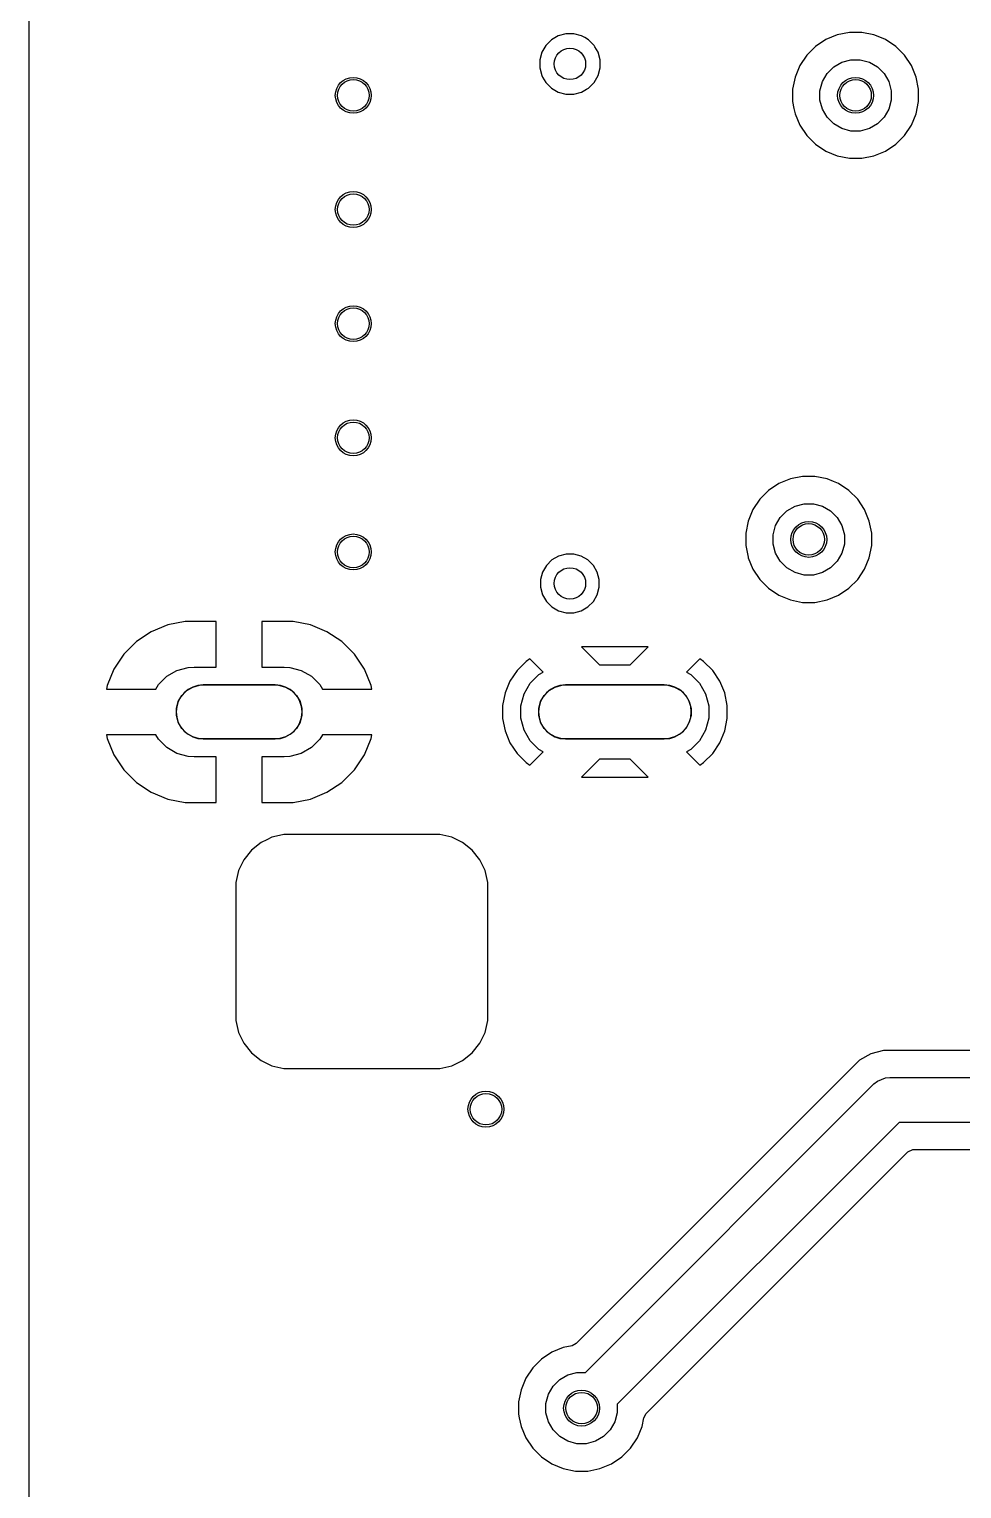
# Model space of a CAD drawing. Extents: x 4.82 to 6.81, y -4.86 to -2.87.
# Drawn here: x 4.823 to 5.231, y -3.975 to -3.336 of the extents above; entities that cross this region are included whole.
import ezdxf

# ---------------------------------------------------------------- set-up
doc = ezdxf.new("R2010")
doc.units = 0
doc.header["$MEASUREMENT"] = 0
doc.layers.add('BLACK', color=7, linetype='CONTINUOUS')

msp = doc.modelspace()

# ---------------------------------------------------------------- linework, layer by layer
at = {"layer": 'BLACK', "linetype": 'CONTINUOUS'}
for p, q in [((4.82295, -3.3494), (4.82295, -3.28484)), ((5.18219, -3.33734), (5.17686, -3.3384)), ((5.18762, -3.33734), (5.18219, -3.33734)), ((5.18219, -3.33734), (5.18219, -3.33734)), ((5.19295, -3.3384), (5.18762, -3.33734)), ((5.18762, -3.33734), (5.18762, -3.33734)), ((5.04921, -3.34303), (5.04747, -3.34604)), ((5.05167, -3.34057), (5.04921, -3.34303)), ((5.05469, -3.33883), (5.05167, -3.34057)), ((5.05804, -3.33793), (5.05469, -3.33883)), ((5.05469, -3.33883), (5.05469, -3.33883)), ((5.06152, -3.33793), (5.05804, -3.33793)), ((5.06488, -3.33883), (5.06152, -3.33793)), ((5.06625, -3.33962), (5.06488, -3.33883)), ((5.06488, -3.33883), (5.06488, -3.33883)), ((5.06488, -3.33883), (5.06488, -3.33883)), ((5.06789, -3.34057), (5.06625, -3.33962)), ((5.07035, -3.34303), (5.06789, -3.34057)), ((5.06789, -3.34057), (5.06789, -3.34057)), ((5.06789, -3.34057), (5.06789, -3.34057)), ((5.07072, -3.34367), (5.07035, -3.34303)), ((5.07035, -3.34303), (5.07035, -3.34303)), ((5.07035, -3.34303), (5.07035, -3.34303)), ((5.07209, -3.34604), (5.07072, -3.34367)), ((5.16732, -3.3435), (5.16348, -3.34734)), ((5.17184, -3.34048), (5.16732, -3.3435)), ((5.17686, -3.3384), (5.17184, -3.34048)), ((5.17184, -3.34048), (5.17184, -3.34048)), ((5.17686, -3.3384), (5.17686, -3.3384)), ((5.19399, -3.33883), (5.19295, -3.3384)), ((5.19295, -3.3384), (5.19295, -3.3384)), ((5.19295, -3.3384), (5.19295, -3.3384)), ((5.19796, -3.34048), (5.19399, -3.33883)), ((5.20248, -3.3435), (5.19796, -3.34048)), ((5.19796, -3.34048), (5.19796, -3.34048)), ((5.19796, -3.34048), (5.19796, -3.34048)), ((5.20632, -3.34734), (5.20248, -3.3435)), ((4.82295, -3.55669), (4.82295, -3.3494)), ((5.04747, -3.34604), (5.04657, -3.3494)), ((5.04657, -3.3494), (5.04657, -3.35288)), ((5.04747, -3.34604), (5.04747, -3.34604)), ((5.07299, -3.3494), (5.07209, -3.34604)), ((5.07299, -3.35288), (5.07299, -3.3494)), ((5.16348, -3.34734), (5.16046, -3.35186)), ((5.17888, -3.35037), (5.18285, -3.34931)), ((5.18285, -3.34931), (5.18696, -3.34931)), ((5.18696, -3.34931), (5.19093, -3.35037)), ((5.20934, -3.35186), (5.20632, -3.34734)), ((5.04657, -3.35288), (5.04747, -3.35624)), ((5.04747, -3.35624), (5.04747, -3.35624)), ((5.04747, -3.35624), (5.04747, -3.35624)), ((5.04747, -3.35624), (5.04784, -3.35688)), ((5.07035, -3.35925), (5.07209, -3.35624)), ((5.07209, -3.35624), (5.07299, -3.35288)), ((5.16046, -3.35186), (5.15838, -3.35688)), ((5.16046, -3.35186), (5.16046, -3.35186)), ((5.17035, -3.35889), (5.17241, -3.35533)), ((5.17241, -3.35533), (5.17531, -3.35243)), ((5.17531, -3.35243), (5.17888, -3.35037)), ((5.19093, -3.35037), (5.19449, -3.35243)), ((5.19449, -3.35243), (5.1974, -3.35533)), ((5.1974, -3.35533), (5.19945, -3.35889)), ((5.21142, -3.35688), (5.20934, -3.35186)), ((5.04784, -3.35688), (5.04921, -3.35925)), ((5.04921, -3.35925), (5.04921, -3.35925)), ((5.04921, -3.35925), (5.04921, -3.35925)), ((5.04921, -3.35925), (5.05167, -3.36171)), ((5.05167, -3.36171), (5.05469, -3.36345)), ((5.06488, -3.36345), (5.06704, -3.3622)), ((5.06704, -3.3622), (5.06789, -3.36171)), ((5.06789, -3.36171), (5.07035, -3.35925)), ((5.15838, -3.35688), (5.15732, -3.3622)), ((5.15732, -3.3622), (5.15732, -3.36764)), ((5.15838, -3.35688), (5.15838, -3.35688)), ((5.16929, -3.36287), (5.17035, -3.35889)), ((5.16929, -3.36698), (5.16929, -3.36287)), ((5.19945, -3.35889), (5.20051, -3.36287)), ((5.20051, -3.36287), (5.20051, -3.36698)), ((5.21248, -3.3622), (5.21142, -3.35688)), ((5.21248, -3.36764), (5.21248, -3.3622)), ((5.05469, -3.36345), (5.05804, -3.36435)), ((5.05804, -3.36435), (5.06152, -3.36435)), ((5.06152, -3.36435), (5.06488, -3.36345)), ((5.15732, -3.36764), (5.15792, -3.37066)), ((5.17035, -3.37095), (5.16929, -3.36698)), ((5.20051, -3.36698), (5.19945, -3.37095)), ((5.21142, -3.37297), (5.21248, -3.36764)), ((5.15792, -3.37066), (5.15838, -3.37297)), ((5.15838, -3.37297), (5.16046, -3.37798)), ((5.17241, -3.37451), (5.17035, -3.37095)), ((5.17531, -3.37742), (5.17241, -3.37451)), ((5.1974, -3.37451), (5.19449, -3.37742)), ((5.19945, -3.37095), (5.1974, -3.37451)), ((5.20934, -3.37798), (5.21142, -3.37297)), ((5.16046, -3.37798), (5.16348, -3.3825)), ((5.17888, -3.37947), (5.17531, -3.37742)), ((5.18285, -3.38053), (5.17888, -3.37947)), ((5.18696, -3.38053), (5.18285, -3.38053)), ((5.19093, -3.37947), (5.18696, -3.38053)), ((5.19449, -3.37742), (5.19093, -3.37947)), ((5.20632, -3.3825), (5.20934, -3.37798)), ((5.16348, -3.3825), (5.16732, -3.38634)), ((5.16732, -3.38634), (5.17184, -3.38936)), ((5.19796, -3.38936), (5.20248, -3.38634)), ((5.20248, -3.38634), (5.20632, -3.3825)), ((5.17184, -3.38936), (5.17686, -3.39144)), ((5.17686, -3.39144), (5.18219, -3.3925)), ((5.18219, -3.3925), (5.18219, -3.3925)), ((5.18219, -3.3925), (5.18762, -3.3925)), ((5.18762, -3.3925), (5.19295, -3.39144)), ((5.18762, -3.3925), (5.18762, -3.3925)), ((5.19295, -3.39144), (5.19796, -3.38936)), ((5.15133, -3.53497), (5.14681, -3.53799)), ((5.15635, -3.53289), (5.15133, -3.53497)), ((5.15133, -3.53497), (5.15133, -3.53497)), ((5.16167, -3.53183), (5.15635, -3.53289)), ((5.15635, -3.53289), (5.15635, -3.53289)), ((5.16711, -3.53183), (5.16167, -3.53183)), ((5.16167, -3.53183), (5.16167, -3.53183)), ((5.17243, -3.53289), (5.16711, -3.53183)), ((5.16711, -3.53183), (5.16711, -3.53183)), ((5.17518, -3.53403), (5.17243, -3.53289)), ((5.17243, -3.53289), (5.17243, -3.53289)), ((5.17243, -3.53289), (5.17243, -3.53289)), ((5.17745, -3.53497), (5.17518, -3.53403)), ((5.18197, -3.53799), (5.17745, -3.53497)), ((5.17745, -3.53497), (5.17745, -3.53497)), ((5.17745, -3.53497), (5.17745, -3.53497)), ((5.14297, -3.54183), (5.13995, -3.54635)), ((5.14681, -3.53799), (5.14297, -3.54183)), ((5.18581, -3.54183), (5.18197, -3.53799)), ((5.18883, -3.54635), (5.18581, -3.54183)), ((5.13995, -3.54635), (5.13787, -3.55137)), ((5.13995, -3.54635), (5.13995, -3.54635)), ((5.1519, -3.54982), (5.1548, -3.54692)), ((5.1548, -3.54692), (5.15836, -3.54486)), ((5.15836, -3.54486), (5.16233, -3.5438)), ((5.16233, -3.5438), (5.16645, -3.5438)), ((5.16645, -3.5438), (5.17042, -3.54486)), ((5.17042, -3.54486), (5.17398, -3.54692)), ((5.17398, -3.54692), (5.17688, -3.54982)), ((5.19091, -3.55137), (5.18883, -3.54635)), ((5.13787, -3.55137), (5.13681, -3.55669)), ((5.14878, -3.55735), (5.14984, -3.55338)), ((5.14984, -3.55338), (5.1519, -3.54982)), ((5.17688, -3.54982), (5.17894, -3.55338)), ((5.17894, -3.55338), (5.18, -3.55735)), ((5.19197, -3.55669), (5.19091, -3.55137)), ((4.82295, -3.57701), (4.82295, -3.55669)), ((5.13681, -3.55669), (5.13681, -3.56213)), ((5.14878, -3.56146), (5.14878, -3.55735)), ((5.18, -3.55735), (5.18, -3.56146)), ((5.19197, -3.5572), (5.19197, -3.55669)), ((5.19197, -3.56213), (5.19197, -3.5572)), ((5.05482, -3.56672), (5.05189, -3.56841)), ((5.05809, -3.56585), (5.05482, -3.56672)), ((5.05482, -3.56672), (5.05482, -3.56672)), ((5.06148, -3.56585), (5.05809, -3.56585)), ((5.05809, -3.56585), (5.05809, -3.56585)), ((5.05809, -3.56585), (5.05809, -3.56585)), ((5.06474, -3.56672), (5.06148, -3.56585)), ((5.06148, -3.56585), (5.06148, -3.56585)), ((5.06148, -3.56585), (5.06148, -3.56585)), ((5.06475, -3.56672), (5.06474, -3.56672)), ((5.06768, -3.56841), (5.06475, -3.56672)), ((5.13681, -3.56213), (5.13782, -3.56721)), ((5.13782, -3.56721), (5.13787, -3.56745)), ((5.13787, -3.56745), (5.13995, -3.57247)), ((5.14984, -3.56544), (5.14878, -3.56146)), ((5.1519, -3.569), (5.14984, -3.56544)), ((5.17894, -3.56544), (5.17688, -3.569)), ((5.18, -3.56146), (5.17894, -3.56544)), ((5.18883, -3.57247), (5.19091, -3.56745)), ((5.19091, -3.56745), (5.19197, -3.56213)), ((5.04781, -3.57374), (5.04693, -3.57701)), ((5.0495, -3.57081), (5.04781, -3.57374)), ((5.04781, -3.57374), (5.04781, -3.57374)), ((5.05189, -3.56841), (5.0495, -3.57081)), ((5.07007, -3.57081), (5.06768, -3.56841)), ((5.06768, -3.56841), (5.06768, -3.56841)), ((5.06768, -3.56841), (5.06768, -3.56841)), ((5.07176, -3.57374), (5.07007, -3.57081)), ((5.07264, -3.57701), (5.07176, -3.57374)), ((5.13995, -3.57247), (5.14297, -3.57699)), ((5.1548, -3.5719), (5.1519, -3.569)), ((5.15836, -3.57396), (5.1548, -3.5719)), ((5.17398, -3.5719), (5.17042, -3.57396)), ((5.17688, -3.569), (5.17398, -3.5719)), ((5.18581, -3.57699), (5.18883, -3.57247)), ((4.82295, -3.625), (4.82295, -3.57701)), ((5.04693, -3.57701), (5.04693, -3.57701)), ((5.04693, -3.57701), (5.04693, -3.58039)), ((5.07264, -3.58039), (5.07264, -3.57701)), ((5.14297, -3.57699), (5.14681, -3.58083)), ((5.16233, -3.57502), (5.15836, -3.57396)), ((5.16645, -3.57502), (5.16233, -3.57502)), ((5.17042, -3.57396), (5.16645, -3.57502)), ((5.18197, -3.58083), (5.18581, -3.57699)), ((5.04693, -3.58039), (5.04693, -3.58039)), ((5.04693, -3.58039), (5.04781, -3.58366)), ((5.04781, -3.58366), (5.04781, -3.58366)), ((5.04781, -3.58366), (5.0495, -3.58659)), ((5.0495, -3.58659), (5.0495, -3.58659)), ((5.0495, -3.58659), (5.0495, -3.58659)), ((5.0495, -3.58659), (5.05189, -3.58899)), ((5.06768, -3.58899), (5.07007, -3.58659)), ((5.07007, -3.58659), (5.07176, -3.58366)), ((5.07176, -3.58366), (5.07264, -3.58039)), ((5.14681, -3.58083), (5.15133, -3.58385)), ((5.15133, -3.58385), (5.15635, -3.58593)), ((5.15635, -3.58593), (5.16167, -3.58699)), ((5.16711, -3.58699), (5.17243, -3.58593)), ((5.17243, -3.58593), (5.17745, -3.58385)), ((5.17745, -3.58385), (5.18197, -3.58083)), ((5.05189, -3.58899), (5.05482, -3.59068)), ((5.05482, -3.59068), (5.05809, -3.59156)), ((5.05809, -3.59156), (5.05809, -3.59156)), ((5.05809, -3.59156), (5.06148, -3.59156)), ((5.06148, -3.59156), (5.06475, -3.59068)), ((5.06148, -3.59156), (5.06148, -3.59156)), ((5.06475, -3.59068), (5.06768, -3.58899)), ((5.16167, -3.58699), (5.16167, -3.58699)), ((5.16167, -3.58699), (5.16711, -3.58699)), ((5.16711, -3.58699), (5.16711, -3.58699)), ((4.88364, -3.59684), (4.87642, -3.59983)), ((4.89131, -3.59531), (4.88364, -3.59684)), ((4.88364, -3.59684), (4.88364, -3.59684)), ((4.9049, -3.59531), (4.89131, -3.59531)), ((4.9049, -3.61531), (4.9049, -3.59531)), ((4.9049, -3.59531), (4.9049, -3.59531)), ((4.9249, -3.59531), (4.9249, -3.61531)), ((4.9385, -3.59531), (4.9249, -3.59531)), ((4.9249, -3.59531), (4.9249, -3.59531)), ((4.94616, -3.59684), (4.9385, -3.59531)), ((4.95338, -3.59983), (4.94616, -3.59684)), ((4.94616, -3.59684), (4.94616, -3.59684)), ((4.86992, -3.60417), (4.86439, -3.6097)), ((4.87642, -3.59983), (4.86992, -3.60417)), ((4.87642, -3.59983), (4.87642, -3.59983)), ((4.95988, -3.60417), (4.95338, -3.59983)), ((4.95338, -3.59983), (4.95338, -3.59983)), ((4.96217, -3.60646), (4.95988, -3.60417)), ((4.86439, -3.6097), (4.86005, -3.6162)), ((4.96541, -3.6097), (4.96217, -3.60646)), ((4.96976, -3.6162), (4.96541, -3.6097)), ((5.04227, -3.61172), (5.0406, -3.61283)), ((5.04808, -3.61753), (5.04227, -3.61172)), ((5.09409, -3.60646), (5.06484, -3.60646)), ((5.06484, -3.60646), (5.07272, -3.61433)), ((5.08622, -3.61433), (5.09409, -3.60646)), ((5.11667, -3.61172), (5.11086, -3.61753)), ((5.11833, -3.61283), (5.11667, -3.61172)), ((4.86005, -3.6162), (4.85706, -3.62342)), ((4.86005, -3.6162), (4.86005, -3.6162)), ((4.88323, -3.61938), (4.88768, -3.61681)), ((4.88768, -3.61681), (4.89265, -3.61548)), ((4.89265, -3.61548), (4.89522, -3.61531)), ((4.89522, -3.61531), (4.9049, -3.61531)), ((4.9249, -3.61531), (4.93459, -3.61531)), ((4.93459, -3.61531), (4.93716, -3.61548)), ((4.93716, -3.61548), (4.94212, -3.61681)), ((4.94212, -3.61681), (4.94657, -3.61938)), ((4.97275, -3.62342), (4.96976, -3.6162)), ((4.96976, -3.6162), (4.96976, -3.6162)), ((5.03663, -3.6168), (5.0335, -3.62148)), ((5.0406, -3.61283), (5.03663, -3.6168)), ((5.0424, -3.62242), (5.04622, -3.6186)), ((5.04622, -3.6186), (5.04808, -3.61753)), ((5.07272, -3.61433), (5.08622, -3.61433)), ((5.11086, -3.61753), (5.11272, -3.6186)), ((5.11272, -3.6186), (5.11654, -3.62242)), ((5.12231, -3.6168), (5.11833, -3.61283)), ((5.12543, -3.62148), (5.12231, -3.6168)), ((4.82295, -3.7097), (4.82295, -3.625)), ((4.85706, -3.62342), (4.85674, -3.625)), ((4.85674, -3.625), (4.87845, -3.625)), ((4.85706, -3.62342), (4.85706, -3.62342)), ((4.87845, -3.625), (4.8796, -3.62302)), ((4.8796, -3.62302), (4.88323, -3.61938)), ((4.89196, -3.62563), (4.89463, -3.62409)), ((4.89463, -3.62409), (4.89761, -3.62329)), ((4.89761, -3.62329), (4.89915, -3.62319)), ((4.89915, -3.62319), (4.93065, -3.62319)), ((4.93065, -3.62319), (4.93219, -3.62329)), ((4.93219, -3.62329), (4.93517, -3.62409)), ((4.93517, -3.62409), (4.93784, -3.62563)), ((4.94657, -3.61938), (4.9502, -3.62302)), ((4.9502, -3.62302), (4.95135, -3.625)), ((4.95135, -3.625), (4.97306, -3.625)), ((4.97306, -3.625), (4.97275, -3.62342)), ((4.97275, -3.62342), (4.97275, -3.62342)), ((5.0335, -3.62148), (5.03135, -3.62667)), ((5.0335, -3.62148), (5.0335, -3.62148)), ((5.0397, -3.62709), (5.0424, -3.62242)), ((5.05062, -3.62563), (5.0533, -3.62409)), ((5.0533, -3.62409), (5.05627, -3.62329)), ((5.05627, -3.62329), (5.05781, -3.62319)), ((5.05781, -3.62319), (5.10112, -3.62319)), ((5.10112, -3.62319), (5.10266, -3.62329)), ((5.10266, -3.62329), (5.10564, -3.62409)), ((5.10564, -3.62409), (5.10831, -3.62563)), ((5.11654, -3.62242), (5.11923, -3.62709)), ((5.12758, -3.62667), (5.12543, -3.62148)), ((5.12543, -3.62148), (5.12543, -3.62148)), ((4.88744, -3.63346), (4.88824, -3.63048)), ((4.88824, -3.63048), (4.88978, -3.62781)), ((4.88978, -3.62781), (4.89196, -3.62563)), ((4.93784, -3.62563), (4.94002, -3.62781)), ((4.94002, -3.62781), (4.94156, -3.63048)), ((4.94156, -3.63048), (4.94236, -3.63346)), ((5.03135, -3.62667), (5.03026, -3.63219)), ((5.03135, -3.62667), (5.03135, -3.62667)), ((5.03831, -3.6323), (5.0397, -3.62709)), ((5.0461, -3.63346), (5.0469, -3.63048)), ((5.0469, -3.63048), (5.04844, -3.62781)), ((5.04844, -3.62781), (5.05062, -3.62563)), ((5.10831, -3.62563), (5.11049, -3.62781)), ((5.11049, -3.62781), (5.11203, -3.63048)), ((5.11203, -3.63048), (5.11283, -3.63346)), ((5.11923, -3.62709), (5.12063, -3.6323)), ((5.12868, -3.63219), (5.12758, -3.62667)), ((5.12758, -3.62667), (5.12758, -3.62667)), ((4.88744, -3.63654), (4.88744, -3.63346)), ((4.88824, -3.63952), (4.88744, -3.63654)), ((4.94236, -3.63654), (4.94156, -3.63952)), ((4.94236, -3.63346), (4.94236, -3.63654)), ((5.03026, -3.63219), (5.03026, -3.63781)), ((5.03026, -3.63781), (5.03135, -3.64333)), ((5.03831, -3.6377), (5.03831, -3.6323)), ((5.0397, -3.64291), (5.03831, -3.6377)), ((5.0461, -3.63654), (5.0461, -3.63346)), ((5.0469, -3.63952), (5.0461, -3.63654)), ((5.11283, -3.63654), (5.11203, -3.63952)), ((5.11283, -3.63346), (5.11283, -3.63654)), ((5.12063, -3.6377), (5.11923, -3.64291)), ((5.12063, -3.6323), (5.12063, -3.6377)), ((5.12758, -3.64333), (5.12868, -3.63781)), ((5.12868, -3.63781), (5.12868, -3.63219)), ((5.12868, -3.63219), (5.12868, -3.63219)), ((5.12868, -3.63781), (5.12868, -3.63781)), ((4.88978, -3.64219), (4.88824, -3.63952)), ((4.89196, -3.64437), (4.88978, -3.64219)), ((4.94002, -3.64219), (4.93784, -3.64437)), ((4.94156, -3.63952), (4.94002, -3.64219)), ((5.03135, -3.64333), (5.03135, -3.64333)), ((5.03135, -3.64333), (5.0335, -3.64852)), ((5.0424, -3.64758), (5.0397, -3.64291)), ((5.04844, -3.64219), (5.0469, -3.63952)), ((5.05062, -3.64437), (5.04844, -3.64219)), ((5.11049, -3.64219), (5.10831, -3.64437)), ((5.11203, -3.63952), (5.11049, -3.64219)), ((5.11923, -3.64291), (5.11654, -3.64758)), ((5.12543, -3.64852), (5.12758, -3.64333)), ((5.12758, -3.64333), (5.12758, -3.64333)), ((4.85674, -3.645), (4.85706, -3.64658)), ((4.87845, -3.645), (4.85674, -3.645)), ((4.85706, -3.64658), (4.85706, -3.64658)), ((4.85706, -3.64658), (4.86005, -3.6538)), ((4.8796, -3.64698), (4.87845, -3.645)), ((4.88323, -3.65062), (4.8796, -3.64698)), ((4.88768, -3.65319), (4.88323, -3.65062)), ((4.89463, -3.64591), (4.89196, -3.64437)), ((4.89761, -3.64671), (4.89463, -3.64591)), ((4.89915, -3.64681), (4.89761, -3.64671)), ((4.93065, -3.64681), (4.89915, -3.64681)), ((4.93219, -3.64671), (4.93065, -3.64681)), ((4.93517, -3.64591), (4.93219, -3.64671)), ((4.93784, -3.64437), (4.93517, -3.64591)), ((4.94657, -3.65062), (4.94212, -3.65319)), ((4.9502, -3.64698), (4.94657, -3.65062)), ((4.95135, -3.645), (4.9502, -3.64698)), ((4.97306, -3.645), (4.95135, -3.645)), ((4.96976, -3.6538), (4.97275, -3.64658)), ((4.97275, -3.64658), (4.97306, -3.645)), ((4.97275, -3.64658), (4.97275, -3.64658)), ((5.0335, -3.64852), (5.0335, -3.64852)), ((5.0335, -3.64852), (5.03663, -3.6532)), ((5.04622, -3.6514), (5.0424, -3.64758)), ((5.0533, -3.64591), (5.05062, -3.64437)), ((5.05627, -3.64671), (5.0533, -3.64591)), ((5.05781, -3.64681), (5.05627, -3.64671)), ((5.10112, -3.64681), (5.05781, -3.64681)), ((5.10266, -3.64671), (5.10112, -3.64681)), ((5.10564, -3.64591), (5.10266, -3.64671)), ((5.10831, -3.64437), (5.10564, -3.64591)), ((5.11654, -3.64758), (5.11272, -3.6514)), ((5.12231, -3.6532), (5.12543, -3.64852)), ((5.12543, -3.64852), (5.12543, -3.64852)), ((4.86005, -3.6538), (4.86005, -3.6538)), ((4.86005, -3.6538), (4.86439, -3.6603)), ((4.89265, -3.65452), (4.88768, -3.65319)), ((4.89522, -3.65469), (4.89265, -3.65452)), ((4.9049, -3.65469), (4.89522, -3.65469)), ((4.9049, -3.67469), (4.9049, -3.65469)), ((4.93459, -3.65469), (4.9249, -3.65469)), ((4.9249, -3.65469), (4.9249, -3.67469)), ((4.93716, -3.65452), (4.93459, -3.65469)), ((4.94212, -3.65319), (4.93716, -3.65452)), ((4.96541, -3.6603), (4.96976, -3.6538)), ((4.96976, -3.6538), (4.96976, -3.6538)), ((5.03663, -3.6532), (5.0406, -3.65717)), ((5.04227, -3.65828), (5.04808, -3.65247)), ((5.04808, -3.65247), (5.04622, -3.6514)), ((5.07272, -3.65567), (5.06484, -3.66354)), ((5.08622, -3.65567), (5.07272, -3.65567)), ((5.09409, -3.66354), (5.08622, -3.65567)), ((5.11272, -3.6514), (5.11086, -3.65247)), ((5.11086, -3.65247), (5.11667, -3.65828)), ((5.11833, -3.65717), (5.12231, -3.6532)), ((4.86439, -3.6603), (4.86992, -3.66583)), ((4.96217, -3.66354), (4.96541, -3.6603)), ((5.0406, -3.65717), (5.04227, -3.65828)), ((5.11667, -3.65828), (5.11833, -3.65717)), ((4.86992, -3.66583), (4.87642, -3.67017)), ((4.95338, -3.67017), (4.95988, -3.66583)), ((4.95988, -3.66583), (4.96217, -3.66354)), ((5.06484, -3.66354), (5.09409, -3.66354)), ((4.87642, -3.67017), (4.87642, -3.67017)), ((4.87642, -3.67017), (4.88364, -3.67316)), ((4.88364, -3.67316), (4.88364, -3.67316)), ((4.88364, -3.67316), (4.89131, -3.67469)), ((4.89131, -3.67469), (4.89131, -3.67469)), ((4.89131, -3.67469), (4.9049, -3.67469)), ((4.9049, -3.67469), (4.9049, -3.67469)), ((4.9249, -3.67469), (4.9249, -3.67469)), ((4.9249, -3.67469), (4.9385, -3.67469)), ((4.9385, -3.67469), (4.94616, -3.67316)), ((4.9385, -3.67469), (4.9385, -3.67469)), ((4.94616, -3.67316), (4.95338, -3.67017)), ((4.94616, -3.67316), (4.94616, -3.67316)), ((4.95338, -3.67017), (4.95338, -3.67017)), ((4.93448, -3.68872), (4.93256, -3.68916)), ((4.93715, -3.68872), (4.93448, -3.68872)), ((4.93448, -3.68872), (4.93448, -3.68872)), ((4.93902, -3.68872), (4.93715, -3.68872)), ((5.0017, -3.68872), (4.93902, -3.68872)), ((5.0028, -3.68872), (5.0017, -3.68872)), ((5.008, -3.68991), (5.0028, -3.68872)), ((4.92449, -3.69222), (4.92032, -3.69554)), ((4.92707, -3.69097), (4.92449, -3.69222)), ((4.92449, -3.69222), (4.92449, -3.69222)), ((4.92449, -3.69222), (4.92449, -3.69222)), ((4.92929, -3.68991), (4.92707, -3.69097)), ((4.93256, -3.68916), (4.92929, -3.68991)), ((4.92929, -3.68991), (4.92929, -3.68991)), ((4.92929, -3.68991), (4.92929, -3.68991)), ((5.0128, -3.69222), (5.008, -3.68991)), ((5.01696, -3.69554), (5.0128, -3.69222)), ((5.0128, -3.69222), (5.0128, -3.69222)), ((5.0128, -3.69222), (5.0128, -3.69222)), ((4.917, -3.6997), (4.91469, -3.7045)), ((4.92032, -3.69554), (4.917, -3.6997)), ((4.917, -3.6997), (4.917, -3.6997)), ((4.917, -3.6997), (4.917, -3.6997)), ((4.92032, -3.69554), (4.92032, -3.69554)), ((5.02028, -3.6997), (5.01696, -3.69554)), ((5.01696, -3.69554), (5.01696, -3.69554)), ((5.01696, -3.69554), (5.01696, -3.69554)), ((5.01696, -3.69554), (5.01696, -3.69554)), ((5.01696, -3.69554), (5.01696, -3.69554)), ((5.02259, -3.7045), (5.02028, -3.6997)), ((5.02028, -3.6997), (5.02028, -3.6997)), ((5.02028, -3.6997), (5.02028, -3.6997)), ((4.91469, -3.7045), (4.9135, -3.7097)), ((5.02378, -3.7097), (5.02259, -3.7045)), ((4.82295, -4.0222), (4.82295, -3.7097)), ((4.9135, -3.7097), (4.9135, -3.7108)), ((4.9135, -3.7108), (4.9135, -3.76561)), ((5.02378, -3.7108), (5.02378, -3.7097)), ((5.02378, -3.76561), (5.02378, -3.7108)), ((4.9135, -3.76561), (4.9135, -3.76748)), ((5.02378, -3.76748), (5.02378, -3.76561)), ((4.9135, -3.76748), (4.9135, -3.77014)), ((4.9135, -3.77014), (4.91469, -3.77534)), ((5.02259, -3.77534), (5.02378, -3.77014)), ((5.02378, -3.77014), (5.02378, -3.76748)), ((4.91469, -3.77534), (4.917, -3.78014)), ((5.02028, -3.78014), (5.02259, -3.77534)), ((4.917, -3.78014), (4.917, -3.78014)), ((4.917, -3.78014), (4.917, -3.78014)), ((4.917, -3.78014), (4.92032, -3.7843)), ((4.92032, -3.7843), (4.92032, -3.7843)), ((4.92032, -3.7843), (4.92032, -3.7843)), ((4.92032, -3.7843), (4.92032, -3.7843)), ((4.92032, -3.7843), (4.92032, -3.7843)), ((4.92032, -3.7843), (4.92449, -3.78762)), ((5.0128, -3.78762), (5.01696, -3.7843)), ((5.01696, -3.7843), (5.02028, -3.78014)), ((5.19154, -3.78473), (5.18659, -3.78758)), ((5.19705, -3.78325), (5.19154, -3.78472)), ((5.19154, -3.78472), (5.19154, -3.78473)), ((5.67915, -3.78325), (5.19705, -3.78325)), ((4.92449, -3.78762), (4.92449, -3.78762)), ((4.92449, -3.78762), (4.92449, -3.78762)), ((4.92449, -3.78762), (4.92929, -3.78994)), ((4.92929, -3.78994), (4.93448, -3.79112)), ((4.93448, -3.79112), (4.93448, -3.79112)), ((4.93448, -3.79112), (5.0028, -3.79112)), ((5.0028, -3.79112), (5.008, -3.78994)), ((5.0028, -3.79112), (5.0028, -3.79112)), ((5.008, -3.78994), (5.0128, -3.78762)), ((5.18659, -3.78758), (5.06249, -3.91168)), ((5.19294, -3.79796), (5.19443, -3.79674)), ((5.19443, -3.79674), (5.19798, -3.79527)), ((5.19443, -3.79674), (5.19443, -3.79674)), ((5.19798, -3.79527), (5.1999, -3.79508)), ((5.1999, -3.79508), (5.6855, -3.79508)), ((5.0666, -3.92431), (5.19294, -3.79796)), ((5.20398, -3.81476), (5.08051, -3.93823)), ((5.68957, -3.81476), (5.20398, -3.81476)), ((5.09314, -3.94233), (5.20785, -3.82762)), ((5.20785, -3.82762), (5.21002, -3.82661)), ((5.21002, -3.82661), (5.21033, -3.82659)), ((5.21033, -3.82659), (5.67612, -3.82659)), ((5.0607, -3.91264), (5.05686, -3.9134)), ((5.06249, -3.91168), (5.0607, -3.91264)), ((5.04732, -3.9185), (5.04348, -3.92234)), ((5.05184, -3.91548), (5.04732, -3.9185)), ((5.05686, -3.9134), (5.05184, -3.91548)), ((5.05184, -3.91548), (5.05184, -3.91548)), ((5.04348, -3.92234), (5.04046, -3.92686)), ((5.05531, -3.92743), (5.05888, -3.92537)), ((5.05888, -3.92537), (5.06285, -3.92431)), ((5.06285, -3.92431), (5.0666, -3.92431)), ((5.03838, -3.93188), (5.03732, -3.9372)), ((5.04046, -3.92686), (5.03838, -3.93188)), ((5.03838, -3.93188), (5.03838, -3.93188)), ((5.04046, -3.92686), (5.04046, -3.92686)), ((5.05035, -3.93389), (5.05241, -3.93033)), ((5.05241, -3.93033), (5.05531, -3.92743)), ((5.03732, -3.9372), (5.03732, -3.94264)), ((5.04929, -3.93787), (5.05035, -3.93389)), ((5.04929, -3.94198), (5.04929, -3.93787)), ((5.08051, -3.93823), (5.08051, -3.94198)), ((5.03732, -3.94264), (5.03762, -3.94412)), ((5.03762, -3.94412), (5.03838, -3.94797)), ((5.05035, -3.94595), (5.04929, -3.94198)), ((5.08051, -3.94198), (5.07945, -3.94595)), ((5.09142, -3.94797), (5.09218, -3.94412)), ((5.09218, -3.94412), (5.09314, -3.94233)), ((5.03838, -3.94797), (5.04046, -3.95298)), ((5.05241, -3.94951), (5.05035, -3.94595)), ((5.05531, -3.95241), (5.05241, -3.94951)), ((5.0774, -3.94951), (5.07449, -3.95241)), ((5.07945, -3.94595), (5.0774, -3.94951)), ((5.08934, -3.95298), (5.09142, -3.94797)), ((5.04046, -3.95298), (5.04348, -3.9575)), ((5.04348, -3.9575), (5.04732, -3.96134)), ((5.05888, -3.95447), (5.05531, -3.95241)), ((5.06285, -3.95553), (5.05888, -3.95447)), ((5.06696, -3.95553), (5.06285, -3.95553)), ((5.07093, -3.95447), (5.06696, -3.95553)), ((5.07449, -3.95241), (5.07093, -3.95447)), ((5.08248, -3.96134), (5.08632, -3.9575)), ((5.08632, -3.9575), (5.08934, -3.95298)), ((5.04732, -3.96134), (5.05184, -3.96436)), ((5.07796, -3.96436), (5.08248, -3.96134)), ((5.05184, -3.96436), (5.05686, -3.96644)), ((5.05686, -3.96644), (5.06219, -3.9675)), ((5.06219, -3.9675), (5.06219, -3.9675)), ((5.06219, -3.9675), (5.06762, -3.9675)), ((5.06762, -3.9675), (5.07295, -3.96644)), ((5.06762, -3.9675), (5.06762, -3.9675)), ((5.07295, -3.96644), (5.07796, -3.96436))]:
    msp.add_line(p, q, dxfattribs=at)
at = {"layer": 'BLACK'}
for centre, radius in [((5.05978, -3.35114), 0.00689), ((4.9649, -3.36492), 0.00787), ((5.1849, -3.36492), 0.00787), ((4.9649, -3.41492), 0.00787), ((4.9649, -3.46492), 0.00787), ((4.9649, -3.51492), 0.00787), ((5.16439, -3.55941), 0.00787), ((4.9649, -3.56492), 0.00787), ((5.05978, -3.5787), 0.00689), ((5.023, -3.809), 0.00787), ((5.0649, -3.93992), 0.00787)]:
    msp.add_circle(centre, radius, dxfattribs=at)
at = {"layer": 'WHITE', "linetype": 'CONTINUOUS'}
for p, q in [((4.93065, -3.62319), (4.89915, -3.62319)), ((5.10112, -3.62319), (5.05781, -3.62319)), ((4.89915, -3.64681), (4.93065, -3.64681)), ((5.05781, -3.64681), (5.10112, -3.64681))]:
    msp.add_line(p, q, dxfattribs=at)
at = {"layer": 'WHITE'}
for centre in [(5.05978, -3.35114), (4.9649, -3.36492), (5.1849, -3.36492), (4.9649, -3.41492), (4.9649, -3.46492), (4.9649, -3.51492), (5.16439, -3.55941), (4.9649, -3.56492), (5.05978, -3.5787), (5.023, -3.809), (5.0649, -3.93992)]:
    msp.add_circle(centre, 0.00689, dxfattribs=at)
for centre, start, end in [((4.89915, -3.635), 90, 270), ((4.93065, -3.635), -90, 90), ((5.05781, -3.635), 90, 270), ((5.10112, -3.635), -90, 90)]:
    msp.add_arc(centre, 0.01181, start, end, dxfattribs=at)

doc.saveas('drawing.dxf')
